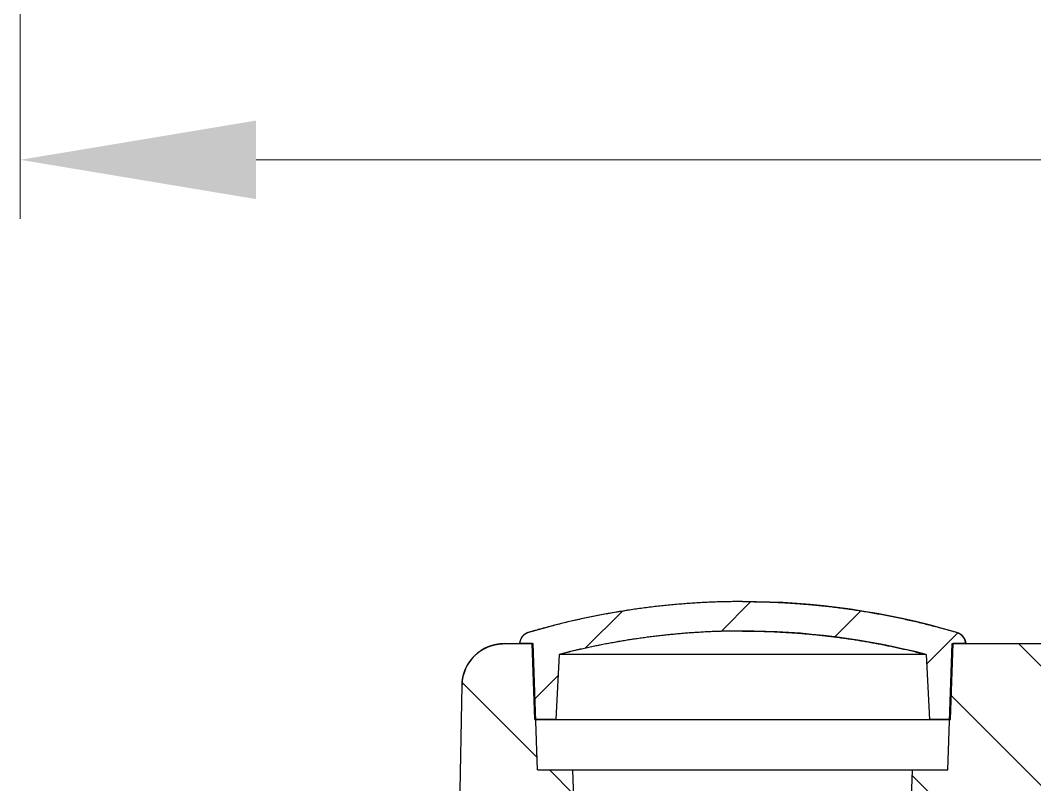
# Model space of a CAD drawing. Header units: millimetres. Extents: x -603 to 1798, y -1840 to -1013.
# Drawn here: x 684.73 to 708.82, y -1309.95 to -1291.8 of the extents above; entities that cross this region are included whole.
import ezdxf

# ---------------------------------------------------------------- set-up
doc = ezdxf.new("R2010")
doc.units = ezdxf.units.MM
doc.header["$MEASUREMENT"] = 0
doc.layers.get('0').update_dxf_attribs({"linetype": 'CONTINUOUS'})
doc.layers.get('Defpoints').update_dxf_attribs({"linetype": 'CONTINUOUS'})
doc.layers.add('dim', color=3, linetype='CONTINUOUS', lineweight=9)
doc.styles.add('FFS', font='simfang0.ttf', dxfattribs={"width": 0.9})
doc.dimstyles.new('YanXiu', dxfattribs={"dimtxt": 2.5, "dimasz": 2.2, "dimexe": 1, "dimexo": 0.6, "dimgap": 0.66, "dimtad": 0, "dimzin": 0, "dimdsep": 46, "dimtxsty": 'FFS', "dimcen": 0, "dimclrd": 256, "dimclre": 131, "dimclrt": 42, "dimadec": 0, "dimazin": 0, "dimtfac": 1, "dimtdec": 4, "dimtofl": 0, "dimtmove": 0, "dimatfit": 3, "dimfxl": 0, "dimtolj": 1, "dimtzin": 0, "dimlwd": 0, "dimlwe": 0, "dimarcsym": 0})

# ---------------------------------------------------------------- blocks, each defined once
blk = doc.blocks.new('*D14')
at = {"layer": 'Defpoints', "color": 0}
for p in [(-71.5, -94), (71.5, -94), (71.5, -137.41)]:
    blk.add_point(p, dxfattribs=at)
at = {"layer": 'dim', "color": 131, "lineweight": 5}
for p, q in [((-71.5, -95.399), (-71.5, -138.81)), ((71.5, -95.399), (71.5, -138.81))]:
    blk.add_line(p, q, dxfattribs=at)
at = {"layer": 'dim', "lineweight": 5}
for p, q in [((-65.9, -137.41), (-13.778, -137.41)), ((65.9, -137.41), (13.778, -137.41))]:
    blk.add_line(p, q, dxfattribs=at)
at = {"layer": 'dim'}
for points in [[(-65.9, -136.477), (-65.9, -138.344), (-71.5, -137.41)], [(65.9, -136.477), (65.9, -138.344), (71.5, -137.41)]]:
    blk.add_solid(points, dxfattribs=at)
at = {"layer": 'dim', "color": 42, "insert": (0, -137.41), "char_height": 7, "attachment_point": 5, "style": 'FFS'}
blk.add_mtext('143.00', dxfattribs=at)
blk = doc.blocks.new('u87')
at = {"layer": 'dim'}
dim = blk.add_linear_dim(base=(71.5, -137.41), p1=(-71.5, -94), p2=(71.5, -94), dimstyle='YanXiu', override={"dimtxt": 7, "dimasz": 5.6, "dimexe": 1.3993, "dimexo": 1.3993, "dimgap": 1.3993}, dxfattribs=at)
dim.commit()
dim.dimension.update_dxf_attribs({"geometry": '*D14', "text_midpoint": (0, -137.41), "dimtype": 160})
blk = doc.blocks.new('u43')
h = blk.add_hatch()
h.set_pattern_fill('DEFAULT__5', color=5, scale=2, angle=45, style=0)
h.set_pattern_definition([(45, (-329.028, 132.5018), (-1.414214, 1.414214), [])])
edge = h.paths.add_edge_path()
edge.add_spline(control_points=[(-209.924, 121.084), (-208.2, 121.084), (-206.493, 120.838), (-204.839, 120.351)], knot_values=[0, 0, 0, 0, 1, 1, 1, 1], degree=3, periodic=0)
edge.add_spline(control_points=[(-204.839, 120.351), (-204.715, 120.314), (-204.633, 120.213), (-204.624, 120.084)], knot_values=[0, 0, 0, 0, 1, 1, 1, 1], degree=3, periodic=0)
edge.add_line((-204.624, 120.084), (-204.924, 120.084))
edge.add_line((-204.924, 120.084), (-204.987, 118.284))
edge.add_line((-204.987, 118.284), (-205.487, 118.284))
edge.add_line((-205.487, 118.284), (-205.568, 119.827))
edge.add_spline(control_points=[(-209.924, 120.384), (-208.452, 120.384), (-206.992, 120.197), (-205.568, 119.827)], knot_values=[0, 0, 0, 0, 1, 1, 1, 1], degree=3, periodic=0)
edge.add_spline(control_points=[(-209.924, 120.384), (-211.396, 120.384), (-212.856, 120.197), (-214.281, 119.827)], knot_values=[0, 0, 0, 0, 1, 1, 1, 1], degree=3, periodic=0)
edge.add_line((-214.281, 119.827), (-214.361, 118.284))
edge.add_line((-214.361, 118.284), (-214.861, 118.284))
edge.add_line((-214.861, 118.284), (-214.924, 120.084))
edge.add_line((-214.924, 120.084), (-215.224, 120.084))
edge.add_spline(control_points=[(-215.01, 120.351), (-215.134, 120.314), (-215.215, 120.213), (-215.224, 120.084)], knot_values=[0, 0, 0, 0, 1, 1, 1, 1], degree=3, periodic=0)
edge.add_spline(control_points=[(-209.924, 121.084), (-211.649, 121.084), (-213.356, 120.838), (-215.01, 120.351)], knot_values=[0, 0, 0, 0, 1, 1, 1, 1], degree=3, periodic=0)
h = blk.add_hatch()
h.set_pattern_fill('DEFAULT__8', color=5, scale=2, angle=135, style=0)
h.set_pattern_definition([(135, (-329.028, 132.5018), (-1.414214, -1.414214), [])])
edge = h.paths.add_edge_path()
edge.add_line((-76.961, 102.084), (-78.355, 102.084))
edge.add_line((-78.355, 102.084), (-78.408, 105.084))
edge.add_line((-78.408, 105.084), (-80.356, 105.084))
edge.add_line((-80.356, 105.084), (-80.408, 102.084))
edge.add_line((-80.408, 102.084), (-81.407, 102.084))
edge.add_line((-81.407, 102.084), (-81.66, 116.584))
edge.add_line((-81.66, 116.584), (-170.634, 116.584))
edge.add_line((-170.634, 116.584), (-170.634, 120.084))
edge.add_line((-170.634, 120.084), (-78.258, 120.084))
edge.add_spline(control_points=[(-78.258, 120.084), (-77.68, 120.084), (-77.268, 119.679), (-77.258, 119.102)], knot_values=[0, 0, 0, 0, 1, 1, 1, 1], degree=3, periodic=0)
edge.add_line((-77.258, 119.102), (-76.961, 102.084))
h.paths.add_polyline_path([(-170.634, 116.584), (-170.634, 120.084)])
edge = h.paths.add_edge_path()
edge.add_line((-216.887, 102.084), (-212.024, 102.084))
edge.add_line((-212.024, 102.084), (-212.024, 114.084))
edge.add_line((-212.024, 114.084), (-213.924, 116.084))
edge.add_line((-213.924, 116.084), (-213.959, 117.084))
edge.add_line((-213.959, 117.084), (-214.794, 117.084))
edge.add_line((-214.794, 117.084), (-214.899, 120.084))
edge.add_line((-214.899, 120.084), (-215.591, 120.084))
edge.add_spline(control_points=[(-216.59, 119.102), (-216.58, 119.679), (-216.168, 120.084), (-215.591, 120.084)], knot_values=[0, 0, 0, 0, 1, 1, 1, 1], degree=3, periodic=0)
edge.add_line((-216.59, 119.102), (-216.887, 102.084))
h.paths.add_polyline_path([(-207.824, 102.084), (-205.898, 102.084), (-205.846, 105.084), (-203.898, 105.084), (-203.845, 102.084), (-202.846, 102.084), (-202.593, 116.584), (-170.634, 116.584), (-170.634, 120.084), (-204.949, 120.084), (-205.054, 117.084), (-205.889, 117.084), (-205.924, 116.084), (-207.824, 114.084)])
at = {"color": 7}
for p, q in [((-215.591, 120.084), (-214.899, 120.084)), ((-215.591, 120.084), (-214.899, 120.084)), ((-214.924, 120.084), (-215.224, 120.084)), ((-214.861, 118.284), (-214.924, 120.084)), ((-214.861, 118.284), (-214.924, 120.084)), ((-214.794, 117.084), (-214.899, 120.084)), ((-214.794, 117.084), (-214.899, 120.084)), ((-205.054, 117.084), (-204.949, 120.084)), ((-205.054, 117.084), (-204.949, 120.084)), ((-204.987, 118.284), (-204.924, 120.084)), ((-204.987, 118.284), (-204.924, 120.084)), ((-204.949, 120.084), (-170.634, 120.084)), ((-204.949, 120.084), (-77.258, 120.084)), ((-204.624, 120.084), (-204.924, 120.084)), ((-214.281, 119.827), (-214.361, 118.284)), ((-214.281, 119.827), (-214.361, 118.284)), ((-205.568, 119.827), (-214.281, 119.827)), ((-205.568, 119.827), (-205.487, 118.284)), ((-205.568, 119.827), (-205.487, 118.284)), ((-216.887, 102.084), (-216.59, 119.102)), ((-216.887, 102.084), (-216.59, 119.102)), ((-214.361, 118.284), (-214.861, 118.284)), ((-214.861, 118.284), (-204.987, 118.284)), ((-204.987, 118.284), (-205.487, 118.284)), ((-214.794, 117.084), (-213.959, 117.084)), ((-214.794, 117.084), (-205.054, 117.084)), ((-213.924, 116.084), (-213.959, 117.084)), ((-213.924, 116.084), (-213.959, 117.084)), ((-205.924, 116.084), (-205.889, 117.084)), ((-205.924, 116.084), (-205.889, 117.084)), ((-205.889, 117.084), (-205.054, 117.084))]:
    blk.add_line(p, q, dxfattribs=at)
for centre, radius, start, end in [((-209.924, 103.084), 18, 73.5889, 106.4111), ((-214.925, 120.063), 0.3, 106.4111, 175.9641), ((-209.924, 103.084), 17.3, 75.4154, 104.5846), ((-204.924, 120.063), 0.3, 4.0359, 73.5889), ((-215.591, 119.084), 1, 90, 179)]:
    blk.add_arc(centre, radius, start, end, dxfattribs=at)
for points, start_tangent, end_tangent in [([(-209.924, 121.084), (-210.085, 121.083), (-210.246, 121.081), (-210.406, 121.078), (-210.567, 121.073), (-210.728, 121.066), (-210.889, 121.058), (-211.05, 121.049), (-211.21, 121.038), (-211.371, 121.026), (-211.532, 121.012), (-211.692, 120.997), (-211.853, 120.981), (-212.013, 120.963), (-212.173, 120.943), (-212.333, 120.922), (-212.493, 120.9), (-212.653, 120.876), (-212.812, 120.851), (-212.972, 120.824), (-213.13, 120.796), (-213.289, 120.767), (-213.447, 120.736), (-213.605, 120.704), (-213.763, 120.67), (-213.92, 120.635), (-214.077, 120.599), (-214.234, 120.561), (-214.39, 120.521), (-214.546, 120.481), (-214.701, 120.439), (-214.855, 120.396), (-215.01, 120.351)], (-1, 0), (-0.959259, -0.282528)), ([(-209.924, 121.084), (-209.764, 121.083), (-209.603, 121.081), (-209.442, 121.078), (-209.281, 121.073), (-209.121, 121.066), (-208.96, 121.058), (-208.799, 121.049), (-208.638, 121.038), (-208.477, 121.026), (-208.317, 121.012), (-208.156, 120.997), (-207.996, 120.981), (-207.835, 120.963), (-207.675, 120.943), (-207.515, 120.922), (-207.355, 120.9), (-207.196, 120.876), (-207.036, 120.851), (-206.877, 120.824), (-206.718, 120.796), (-206.559, 120.767), (-206.401, 120.736), (-206.243, 120.704), (-206.086, 120.67), (-205.928, 120.635), (-205.771, 120.599), (-205.615, 120.561), (-205.459, 120.521), (-205.303, 120.481), (-205.148, 120.439), (-204.993, 120.396), (-204.839, 120.351)], (1, 0), (0.959259, -0.282528)), ([(-215.01, 120.351), (-215.015, 120.349), (-215.02, 120.348), (-215.025, 120.346), (-215.03, 120.344), (-215.035, 120.342), (-215.04, 120.34), (-215.046, 120.338), (-215.051, 120.336), (-215.056, 120.333), (-215.061, 120.331), (-215.066, 120.328), (-215.071, 120.325), (-215.076, 120.323), (-215.08, 120.32), (-215.085, 120.317), (-215.09, 120.314), (-215.095, 120.31), (-215.1, 120.307), (-215.104, 120.304), (-215.109, 120.3), (-215.113, 120.297), (-215.118, 120.293), (-215.122, 120.289), (-215.127, 120.285), (-215.131, 120.281), (-215.135, 120.277), (-215.139, 120.273), (-215.143, 120.269), (-215.147, 120.264), (-215.151, 120.26), (-215.155, 120.256), (-215.159, 120.251), (-215.162, 120.246), (-215.166, 120.242), (-215.169, 120.237), (-215.173, 120.232), (-215.176, 120.227), (-215.179, 120.222), (-215.182, 120.217), (-215.185, 120.212), (-215.188, 120.207), (-215.191, 120.202), (-215.193, 120.197), (-215.196, 120.192), (-215.198, 120.187), (-215.201, 120.181), (-215.203, 120.176), (-215.205, 120.171), (-215.207, 120.165), (-215.209, 120.16), (-215.211, 120.155), (-215.212, 120.149), (-215.214, 120.144), (-215.215, 120.138), (-215.217, 120.133), (-215.218, 120.127), (-215.219, 120.122), (-215.22, 120.117), (-215.221, 120.111), (-215.222, 120.106), (-215.223, 120.1), (-215.223, 120.095), (-215.224, 120.09), (-215.224, 120.084)], (-0.959259, -0.282528), (-0.070381, -0.99752)), ([(-209.924, 120.384), (-210.062, 120.384), (-210.199, 120.382), (-210.336, 120.379), (-210.474, 120.375), (-210.611, 120.371), (-210.749, 120.365), (-210.886, 120.357), (-211.023, 120.349), (-211.161, 120.34), (-211.298, 120.33), (-211.435, 120.318), (-211.572, 120.305), (-211.71, 120.292), (-211.847, 120.277), (-211.983, 120.261), (-212.12, 120.244), (-212.257, 120.226), (-212.393, 120.207), (-212.53, 120.187), (-212.666, 120.166), (-212.802, 120.143), (-212.937, 120.12), (-213.073, 120.095), (-213.208, 120.07), (-213.343, 120.043), (-213.478, 120.015), (-213.612, 119.986), (-213.747, 119.957), (-213.881, 119.926), (-214.014, 119.894), (-214.148, 119.861), (-214.281, 119.827)], (-1, 0), (-0.967777, -0.251809)), ([(-209.924, 120.384), (-209.787, 120.384), (-209.65, 120.382), (-209.512, 120.379), (-209.375, 120.375), (-209.237, 120.371), (-209.1, 120.365), (-208.963, 120.357), (-208.825, 120.349), (-208.688, 120.34), (-208.551, 120.33), (-208.413, 120.318), (-208.276, 120.305), (-208.139, 120.292), (-208.002, 120.277), (-207.865, 120.261), (-207.728, 120.244), (-207.592, 120.226), (-207.455, 120.207), (-207.319, 120.187), (-207.183, 120.166), (-207.047, 120.143), (-206.911, 120.12), (-206.776, 120.095), (-206.64, 120.07), (-206.505, 120.043), (-206.371, 120.015), (-206.236, 119.986), (-206.102, 119.957), (-205.968, 119.926), (-205.834, 119.894), (-205.701, 119.861), (-205.568, 119.827)], (1, 0), (0.967777, -0.251809)), ([(-204.839, 120.351), (-204.834, 120.349), (-204.828, 120.348), (-204.823, 120.346), (-204.818, 120.344), (-204.813, 120.342), (-204.808, 120.34), (-204.803, 120.338), (-204.798, 120.336), (-204.793, 120.333), (-204.788, 120.331), (-204.783, 120.328), (-204.778, 120.325), (-204.773, 120.323), (-204.768, 120.32), (-204.763, 120.317), (-204.758, 120.314), (-204.754, 120.31), (-204.749, 120.307), (-204.744, 120.304), (-204.74, 120.3), (-204.735, 120.297), (-204.731, 120.293), (-204.726, 120.289), (-204.722, 120.285), (-204.718, 120.281), (-204.713, 120.277), (-204.709, 120.273), (-204.705, 120.269), (-204.701, 120.264), (-204.697, 120.26), (-204.693, 120.256), (-204.69, 120.251), (-204.686, 120.246), (-204.683, 120.242), (-204.679, 120.237), (-204.676, 120.232), (-204.673, 120.227), (-204.669, 120.222), (-204.666, 120.217), (-204.663, 120.212), (-204.66, 120.207), (-204.658, 120.202), (-204.655, 120.197), (-204.653, 120.192), (-204.65, 120.187), (-204.648, 120.181), (-204.646, 120.176), (-204.643, 120.171), (-204.641, 120.165), (-204.64, 120.16), (-204.638, 120.155), (-204.636, 120.149), (-204.635, 120.144), (-204.633, 120.138), (-204.632, 120.133), (-204.63, 120.127), (-204.629, 120.122), (-204.628, 120.117), (-204.627, 120.111), (-204.627, 120.106), (-204.626, 120.1), (-204.625, 120.095), (-204.625, 120.09), (-204.624, 120.084)], (0.959259, -0.282528), (0.070381, -0.99752)), ([(-216.59, 119.102), (-216.59, 119.113), (-216.59, 119.124), (-216.589, 119.135), (-216.589, 119.146), (-216.588, 119.157), (-216.587, 119.168), (-216.586, 119.179), (-216.585, 119.191), (-216.584, 119.202), (-216.582, 119.213), (-216.581, 119.225), (-216.579, 119.236), (-216.577, 119.247), (-216.575, 119.259), (-216.573, 119.27), (-216.571, 119.282), (-216.568, 119.293), (-216.566, 119.305), (-216.563, 119.316), (-216.56, 119.327), (-216.558, 119.339), (-216.554, 119.35), (-216.551, 119.362), (-216.548, 119.373), (-216.544, 119.385), (-216.541, 119.396), (-216.537, 119.408), (-216.533, 119.419), (-216.529, 119.431), (-216.524, 119.442), (-216.52, 119.454), (-216.515, 119.465), (-216.51, 119.476), (-216.506, 119.488), (-216.501, 119.499), (-216.495, 119.51), (-216.49, 119.521), (-216.484, 119.532), (-216.479, 119.543), (-216.473, 119.555), (-216.467, 119.566), (-216.461, 119.576), (-216.455, 119.587), (-216.448, 119.598), (-216.442, 119.609), (-216.435, 119.62), (-216.428, 119.63), (-216.421, 119.641), (-216.414, 119.651), (-216.407, 119.662), (-216.4, 119.672), (-216.392, 119.682), (-216.384, 119.692), (-216.377, 119.702), (-216.369, 119.712), (-216.361, 119.722), (-216.352, 119.732), (-216.344, 119.742), (-216.336, 119.751), (-216.327, 119.761), (-216.318, 119.77), (-216.309, 119.779), (-216.301, 119.788), (-216.291, 119.797), (-216.282, 119.806), (-216.273, 119.815), (-216.264, 119.824), (-216.254, 119.832), (-216.244, 119.841), (-216.235, 119.849), (-216.225, 119.857), (-216.215, 119.865), (-216.205, 119.873), (-216.195, 119.881), (-216.185, 119.888), (-216.174, 119.896), (-216.164, 119.903), (-216.154, 119.911), (-216.143, 119.918), (-216.133, 119.925), (-216.122, 119.931), (-216.111, 119.938), (-216.1, 119.944), (-216.089, 119.951), (-216.079, 119.957), (-216.068, 119.963), (-216.056, 119.969), (-216.045, 119.975), (-216.034, 119.98), (-216.023, 119.986), (-216.012, 119.991), (-216.001, 119.996), (-215.989, 120.001), (-215.978, 120.006), (-215.966, 120.011), (-215.955, 120.015), (-215.944, 120.02), (-215.932, 120.024), (-215.921, 120.028), (-215.909, 120.032), (-215.898, 120.036), (-215.886, 120.039), (-215.875, 120.043), (-215.863, 120.046), (-215.852, 120.05), (-215.84, 120.053), (-215.828, 120.055), (-215.817, 120.058), (-215.805, 120.061), (-215.794, 120.063), (-215.782, 120.066), (-215.771, 120.068), (-215.759, 120.07), (-215.748, 120.072), (-215.736, 120.073), (-215.725, 120.075), (-215.714, 120.077), (-215.702, 120.078), (-215.691, 120.079), (-215.68, 120.08), (-215.668, 120.081), (-215.657, 120.082), (-215.646, 120.083), (-215.635, 120.083), (-215.624, 120.084), (-215.613, 120.084), (-215.602, 120.084), (-215.591, 120.084)], (0.017452, 0.999848), (1, 0))]:
    blk.add_spline(points, degree=3, dxfattribs=dict(at, start_tangent=start_tangent, end_tangent=end_tangent))
blk.add_blockref('u87', (-155.583, 268.987))

msp = doc.modelspace()

# ---------------------------------------------------------------- block references
msp.add_blockref('u43', (911.811, -1426.686))

doc.saveas('drawing.dxf')
